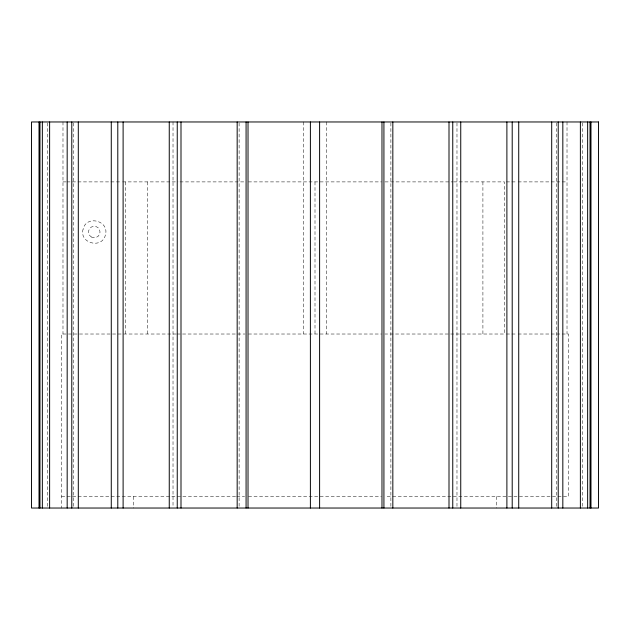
<?xml version="1.0" encoding="UTF-8"?>
<svg xmlns="http://www.w3.org/2000/svg" width="630" height="630" viewBox="0 0 630 630"><rect width="100%" height="100%" fill="white"/><g stroke="black" fill="none" stroke-linecap="round" stroke-linejoin="round"><path stroke-width="0.47" stroke-dasharray="3.15 2.36" d="M62.984 181.897L65.922 181.897M66.89 181.897L110.014 181.897M110.888 181.897L121.763 181.897M122.622 181.897L178.014 181.897M179.975 181.897L244.999 181.897M248.401 181.897L381.599 181.897M385.001 181.897L452.962 181.897M453.742 181.897L504.441 181.897L504.441 334.018L385.001 334.018M506.394 181.897L517.151 181.897M518.128 181.897L561.149 181.897M562.133 181.897L567.016 181.897M176.258 334.018L61.614 334.018L61.614 508.032M177.038 334.018L244.999 334.018M248.401 334.018L381.599 334.018M506.394 334.018L517.151 334.018M518.128 334.018L561.149 334.018M562.133 334.018L568.536 334.018L568.536 496.511L385.418 496.511M61.614 496.511L235.817 496.511M236.762 496.511L244.582 496.511M248.48 496.511L381.52 496.511M582.766 122.952L582.766 507.048M567.016 121.968L567.016 334.018M556.306 122.952L556.306 507.048M496.739 496.511L496.739 508.032M482.911 181.897L482.911 334.018M456.978 122.952L456.978 507.048M390.884 122.952L390.884 507.048M326.521 121.968L326.521 334.018M315 181.897L315 334.018M303.479 121.968L303.479 334.018M239.116 122.952L239.116 507.048M173.022 121.968L173.022 507.048M147.239 181.897L147.239 334.018M133.261 496.511L133.261 508.032M125.559 181.897L125.559 334.018M73.694 122.952L73.694 507.048M62.984 121.968L62.984 334.018M47.234 122.952L47.234 507.048M83.136 229.044C78.766 243.196 102.107 249.448 105.399 235.006C109.778 220.854 86.428 214.594 83.136 229.044M91.389 237.014A5.764 5.764 0 0 0 100.028 232.021A5.764 5.764 0 0 0 91.389 227.036A5.764 5.764 0 0 0 91.389 237.014"/><path stroke-width="0.94" d="M590.979 121.968L590.979 508.032M590.034 121.968L590.034 508.032M587.648 121.968L587.648 508.032M580.38 121.968L580.38 508.032M562.826 121.968L562.826 508.032M558.212 121.968L558.212 508.032M551.699 121.968L551.699 508.032M518.726 121.968L518.726 508.032M512.206 121.968L512.206 508.032M506.89 121.968L506.89 508.032M460.743 121.968L460.743 508.032M452.757 121.968L452.757 508.032M449.001 121.968L449.001 508.032M392.829 121.968L392.829 508.032M383.922 121.968L383.922 508.032M381.977 121.968L381.977 508.032M319.607 121.968L319.607 508.032M310.393 121.968L310.393 508.032M248.023 121.968L248.023 508.032M246.078 121.968L246.078 508.032M237.171 121.968L237.171 508.032M180.999 121.968L180.999 508.032M177.243 121.968L177.243 508.032M169.257 121.968L169.257 508.032M123.11 121.968L123.11 508.032M117.794 121.968L117.794 508.032M111.274 121.968L111.274 508.032M78.301 121.968L78.301 508.032M71.788 121.968L71.788 508.032M67.174 121.968L67.174 508.032M49.62 121.968L49.62 508.032M42.352 121.968L42.352 508.032M39.966 121.968L39.966 508.032M39.021 121.968L39.021 508.032M598.5 121.968L31.5 121.968L31.5 508.032L598.5 508.032L598.5 121.968"/></g></svg>
